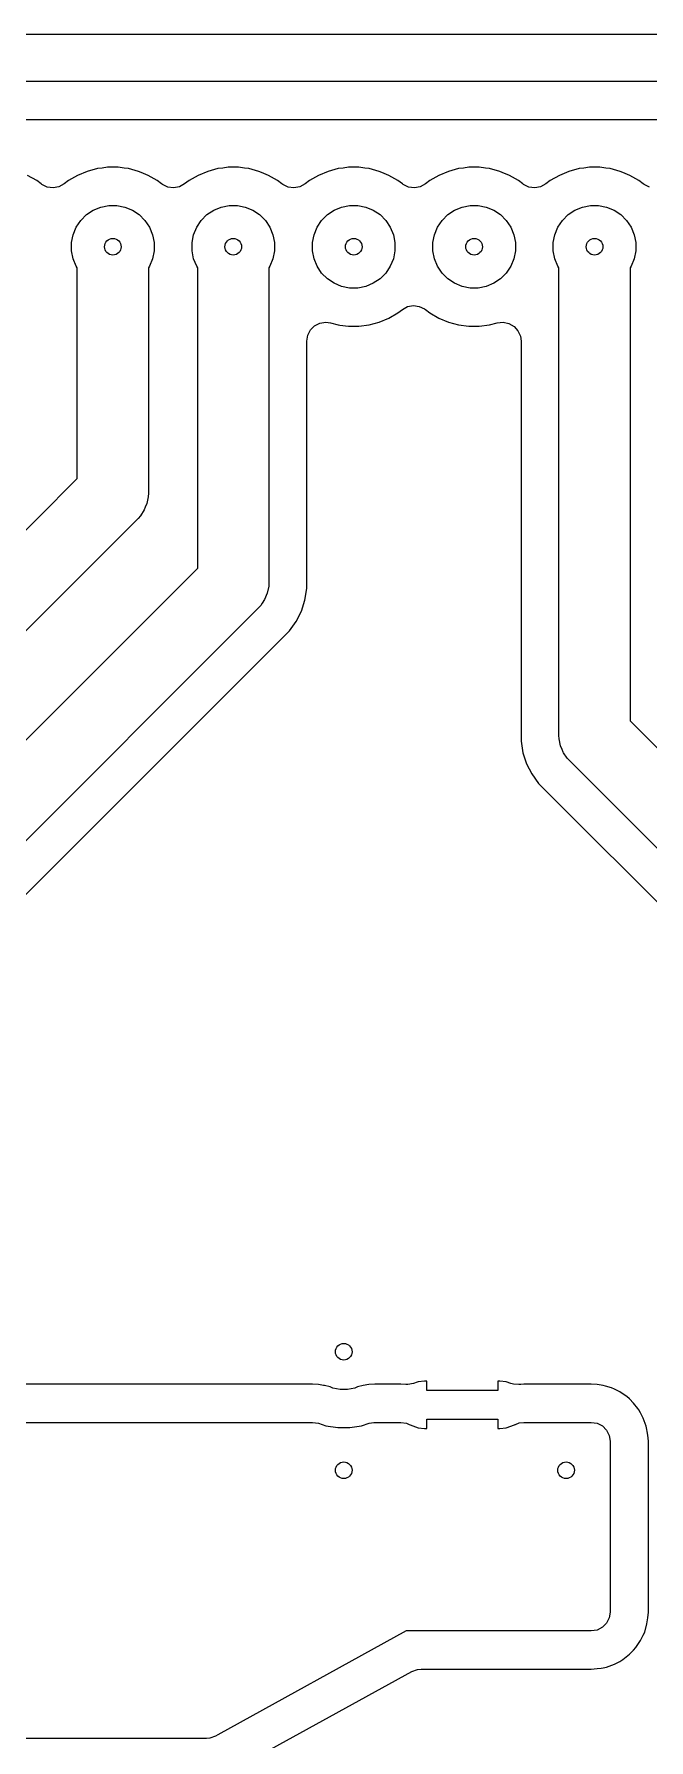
# Model space of a CAD drawing. Extents: x 139 to 278, y -178 to -21.
# Drawn here: x 211.82 to 224.79, y -130.65 to -94.67 of the extents above; entities that cross this region are included whole.
import ezdxf

# ---------------------------------------------------------------- set-up
doc = ezdxf.new("R2010")
doc.units = 0
doc.layers.add('BLACK', color=7, linetype='CONTINUOUS')

msp = doc.modelspace()

# ---------------------------------------------------------------- linework, layer by layer
at = {"layer": 'BLACK', "linetype": 'CONTINUOUS'}
for p, q in [((207.08, -94.67), (228.022894, -94.67)), ((228.23, -95.67), (207.287106, -95.67)), ((207.783957, -96.4705), (228.332349, -96.4705)), ((213.157434, -97.508173), (212.945277, -97.56502)), ((213.261727, -97.494443), (213.157434, -97.508173)), ((213.375188, -97.479506), (213.261727, -97.494443)), ((213.594824, -97.479506), (213.375188, -97.479506)), ((213.721484, -97.49618), (213.594824, -97.479506)), ((213.812577, -97.508173), (213.721484, -97.49618)), ((214.024734, -97.56502), (213.812577, -97.508173)), ((215.697434, -97.508173), (215.485277, -97.56502)), ((215.801727, -97.494443), (215.697434, -97.508173)), ((215.915188, -97.479506), (215.801727, -97.494443)), ((216.134824, -97.479506), (215.915188, -97.479506)), ((216.261484, -97.49618), (216.134824, -97.479506)), ((216.352577, -97.508173), (216.261484, -97.49618)), ((216.564734, -97.56502), (216.352577, -97.508173)), ((218.237434, -97.508173), (218.025277, -97.56502)), ((218.341727, -97.494443), (218.237434, -97.508173)), ((218.455188, -97.479506), (218.341727, -97.494443)), ((218.674824, -97.479506), (218.455188, -97.479506)), ((218.801484, -97.49618), (218.674824, -97.479506)), ((218.892577, -97.508173), (218.801484, -97.49618)), ((219.104734, -97.56502), (218.892577, -97.508173)), ((220.777434, -97.508173), (220.565277, -97.56502)), ((220.881727, -97.494443), (220.777434, -97.508173)), ((220.995188, -97.479506), (220.881727, -97.494443)), ((221.214824, -97.479506), (220.995188, -97.479506)), ((221.341484, -97.49618), (221.214824, -97.479506)), ((221.432577, -97.508173), (221.341484, -97.49618)), ((221.644734, -97.56502), (221.432577, -97.508173)), ((223.317434, -97.508173), (223.105277, -97.56502)), ((223.421727, -97.494443), (223.317434, -97.508173)), ((223.535188, -97.479506), (223.421727, -97.494443)), ((223.754824, -97.479506), (223.535188, -97.479506)), ((223.881484, -97.49618), (223.754824, -97.479506)), ((223.972577, -97.508173), (223.881484, -97.49618)), ((224.184734, -97.56502), (223.972577, -97.508173)), ((211.877861, -97.75889), (211.687651, -97.649071)), ((211.877863, -97.758891), (211.877861, -97.75889)), ((211.877869, -97.758895), (211.877863, -97.758891)), ((211.972112, -97.83121), (211.877869, -97.758895)), ((211.989008, -97.843486), (211.972112, -97.83121)), ((212.101682, -97.897229), (211.989008, -97.843486)), ((212.4579, -97.83121), (212.348193, -97.890776)), ((212.552142, -97.758895), (212.4579, -97.83121)), ((212.742358, -97.649072), (212.552142, -97.758895)), ((212.945277, -97.56502), (212.742358, -97.649072)), ((214.079459, -97.587688), (214.024734, -97.56502)), ((214.227651, -97.649071), (214.079459, -97.587688)), ((214.417861, -97.75889), (214.227651, -97.649071)), ((214.417863, -97.758891), (214.417861, -97.75889)), ((214.417869, -97.758895), (214.417863, -97.758891)), ((214.512112, -97.83121), (214.417869, -97.758895)), ((214.529008, -97.843486), (214.512112, -97.83121)), ((214.641682, -97.897229), (214.529008, -97.843486)), ((214.9979, -97.83121), (214.888193, -97.890776)), ((215.092142, -97.758895), (214.9979, -97.83121)), ((215.282358, -97.649072), (215.092142, -97.758895)), ((215.485277, -97.56502), (215.282358, -97.649072)), ((216.619459, -97.587688), (216.564734, -97.56502)), ((216.767651, -97.649071), (216.619459, -97.587688)), ((216.957861, -97.75889), (216.767651, -97.649071)), ((216.957863, -97.758891), (216.957861, -97.75889)), ((216.957869, -97.758895), (216.957863, -97.758891)), ((217.052112, -97.83121), (216.957869, -97.758895)), ((217.069008, -97.843486), (217.052112, -97.83121)), ((217.181682, -97.897229), (217.069008, -97.843486)), ((217.5379, -97.83121), (217.428193, -97.890776)), ((217.632142, -97.758895), (217.5379, -97.83121)), ((217.822358, -97.649072), (217.632142, -97.758895)), ((218.025277, -97.56502), (217.822358, -97.649072)), ((219.159459, -97.587688), (219.104734, -97.56502)), ((219.307651, -97.649071), (219.159459, -97.587688)), ((219.497861, -97.75889), (219.307651, -97.649071)), ((219.497863, -97.758891), (219.497861, -97.75889)), ((219.497869, -97.758895), (219.497863, -97.758891)), ((219.592112, -97.83121), (219.497869, -97.758895)), ((219.609008, -97.843486), (219.592112, -97.83121)), ((219.721682, -97.897229), (219.609008, -97.843486)), ((220.0779, -97.83121), (219.968193, -97.890776)), ((220.172142, -97.758895), (220.0779, -97.83121)), ((220.362358, -97.649072), (220.172142, -97.758895)), ((220.565277, -97.56502), (220.362358, -97.649072)), ((221.699459, -97.587688), (221.644734, -97.56502)), ((221.847651, -97.649071), (221.699459, -97.587688)), ((222.037861, -97.75889), (221.847651, -97.649071)), ((222.037863, -97.758891), (222.037861, -97.75889)), ((222.037869, -97.758895), (222.037863, -97.758891)), ((222.132112, -97.83121), (222.037869, -97.758895)), ((222.149008, -97.843486), (222.132112, -97.83121)), ((222.261682, -97.897229), (222.149008, -97.843486)), ((222.6179, -97.83121), (222.508193, -97.890776)), ((222.712142, -97.758895), (222.6179, -97.83121)), ((222.902358, -97.649072), (222.712142, -97.758895)), ((223.105277, -97.56502), (222.902358, -97.649072)), ((224.239459, -97.587688), (224.184734, -97.56502)), ((224.387651, -97.649071), (224.239459, -97.587688)), ((224.577861, -97.75889), (224.387651, -97.649071)), ((224.577863, -97.758891), (224.577861, -97.75889)), ((224.577869, -97.758895), (224.577863, -97.758891)), ((224.672112, -97.83121), (224.577869, -97.758895)), ((224.689008, -97.843486), (224.672112, -97.83121)), ((224.801682, -97.897229), (224.689008, -97.843486)), ((212.225449, -97.913524), (212.101682, -97.897229)), ((212.348193, -97.890776), (212.225449, -97.913524)), ((214.765449, -97.913524), (214.641682, -97.897229)), ((214.888193, -97.890776), (214.765449, -97.913524)), ((217.305449, -97.913524), (217.181682, -97.897229)), ((217.428193, -97.890776), (217.305449, -97.913524)), ((219.845449, -97.913524), (219.721682, -97.897229)), ((219.968193, -97.890776), (219.845449, -97.913524)), ((222.385449, -97.913524), (222.261682, -97.897229)), ((222.508193, -97.890776), (222.385449, -97.913524)), ((212.808622, -98.599912), (212.929912, -98.478622)), ((212.929912, -98.478622), (213.072534, -98.383325)), ((213.072534, -98.383325), (213.231007, -98.317683)), ((213.231007, -98.317683), (213.399241, -98.284219)), ((213.399241, -98.284219), (213.570771, -98.284219)), ((213.570771, -98.284219), (213.739005, -98.317683)), ((213.739005, -98.317683), (213.897478, -98.383325)), ((213.897478, -98.383325), (214.0401, -98.478622)), ((214.0401, -98.478622), (214.16139, -98.599912)), ((215.348622, -98.599912), (215.469912, -98.478622)), ((215.469912, -98.478622), (215.612534, -98.383325)), ((215.612534, -98.383325), (215.771007, -98.317683)), ((215.771007, -98.317683), (215.939241, -98.284219)), ((215.939241, -98.284219), (216.110771, -98.284219)), ((216.110771, -98.284219), (216.279005, -98.317683)), ((216.279005, -98.317683), (216.437478, -98.383325)), ((216.437478, -98.383325), (216.5801, -98.478622)), ((216.5801, -98.478622), (216.70139, -98.599912)), ((217.888622, -98.599912), (218.009912, -98.478622)), ((218.009912, -98.478622), (218.152534, -98.383325)), ((218.152534, -98.383325), (218.311007, -98.317683)), ((218.311007, -98.317683), (218.479241, -98.284219)), ((218.479241, -98.284219), (218.650771, -98.284219)), ((218.650771, -98.284219), (218.819005, -98.317683)), ((218.819005, -98.317683), (218.977478, -98.383325)), ((218.977478, -98.383325), (219.1201, -98.478622)), ((219.1201, -98.478622), (219.24139, -98.599912)), ((220.428622, -98.599912), (220.549912, -98.478622)), ((220.549912, -98.478622), (220.692534, -98.383325)), ((220.692534, -98.383325), (220.851007, -98.317683)), ((220.851007, -98.317683), (221.019241, -98.284219)), ((221.019241, -98.284219), (221.190771, -98.284219)), ((221.190771, -98.284219), (221.359005, -98.317683)), ((221.359005, -98.317683), (221.517478, -98.383325)), ((221.517478, -98.383325), (221.6601, -98.478622)), ((221.6601, -98.478622), (221.78139, -98.599912)), ((222.968622, -98.599912), (223.089912, -98.478622)), ((223.089912, -98.478622), (223.232534, -98.383325)), ((223.232534, -98.383325), (223.391007, -98.317683)), ((223.391007, -98.317683), (223.559241, -98.284219)), ((223.559241, -98.284219), (223.730771, -98.284219)), ((223.730771, -98.284219), (223.899005, -98.317683)), ((223.899005, -98.317683), (224.057478, -98.383325)), ((224.057478, -98.383325), (224.2001, -98.478622)), ((224.2001, -98.478622), (224.32139, -98.599912)), ((212.614219, -99.069241), (212.647683, -98.901007)), ((212.647683, -98.901007), (212.713325, -98.742534)), ((212.713325, -98.742534), (212.808622, -98.599912)), ((214.16139, -98.599912), (214.256687, -98.742534)), ((214.256687, -98.742534), (214.322329, -98.901007)), ((214.322329, -98.901007), (214.355793, -99.069241)), ((215.154219, -99.069241), (215.187683, -98.901007)), ((215.187683, -98.901007), (215.253325, -98.742534)), ((215.253325, -98.742534), (215.348622, -98.599912)), ((216.70139, -98.599912), (216.796687, -98.742534)), ((216.796687, -98.742534), (216.862329, -98.901007)), ((216.862329, -98.901007), (216.895793, -99.069241)), ((217.694219, -99.069241), (217.727683, -98.901007)), ((217.727683, -98.901007), (217.793325, -98.742534)), ((217.793325, -98.742534), (217.888622, -98.599912)), ((219.24139, -98.599912), (219.336687, -98.742534)), ((219.336687, -98.742534), (219.402329, -98.901007)), ((219.402329, -98.901007), (219.435793, -99.069241)), ((220.234219, -99.069241), (220.267683, -98.901007)), ((220.267683, -98.901007), (220.333325, -98.742534)), ((220.333325, -98.742534), (220.428622, -98.599912)), ((221.78139, -98.599912), (221.876687, -98.742534)), ((221.876687, -98.742534), (221.942329, -98.901007)), ((221.942329, -98.901007), (221.975793, -99.069241)), ((222.774219, -99.069241), (222.807683, -98.901007)), ((222.807683, -98.901007), (222.873325, -98.742534)), ((222.873325, -98.742534), (222.968622, -98.599912)), ((224.32139, -98.599912), (224.416687, -98.742534)), ((224.416687, -98.742534), (224.482329, -98.901007)), ((224.482329, -98.901007), (224.515793, -99.069241)), ((212.614219, -99.240771), (212.614219, -99.069241)), ((212.647683, -99.409005), (212.614219, -99.240771)), ((214.355793, -99.240771), (214.322329, -99.409005)), ((214.355793, -99.069241), (214.355793, -99.240771)), ((215.154219, -99.240771), (215.154219, -99.069241)), ((215.187683, -99.409005), (215.154219, -99.240771)), ((216.895793, -99.240771), (216.862329, -99.409005)), ((216.895793, -99.069241), (216.895793, -99.240771)), ((217.694219, -99.240771), (217.694219, -99.069241)), ((217.727683, -99.409005), (217.694219, -99.240771)), ((219.435793, -99.240771), (219.402329, -99.409005)), ((219.435793, -99.069241), (219.435793, -99.240771)), ((220.234219, -99.240771), (220.234219, -99.069241)), ((220.267683, -99.409005), (220.234219, -99.240771)), ((221.975793, -99.240771), (221.942329, -99.409005)), ((221.975793, -99.069241), (221.975793, -99.240771)), ((222.774219, -99.240771), (222.774219, -99.069241)), ((222.807683, -99.409005), (222.774219, -99.240771)), ((224.515793, -99.240771), (224.482329, -99.409005)), ((224.515793, -99.069241), (224.515793, -99.240771)), ((212.713325, -99.567478), (212.647683, -99.409005)), ((212.735006, -99.599925), (212.713325, -99.567478)), ((212.735006, -104.044334), (212.735006, -99.599925)), ((214.256687, -99.567478), (214.235006, -99.599925)), ((214.235006, -99.599925), (214.235006, -104.354994)), ((214.322329, -99.409005), (214.256687, -99.567478)), ((215.253325, -99.567478), (215.187683, -99.409005)), ((215.275006, -99.599925), (215.253325, -99.567478)), ((215.275006, -105.934334), (215.275006, -99.599925)), ((216.796687, -99.567478), (216.775006, -99.599925)), ((216.775006, -99.599925), (216.775006, -106.244994)), ((216.862329, -99.409005), (216.796687, -99.567478)), ((217.793325, -99.567478), (217.727683, -99.409005)), ((217.888622, -99.7101), (217.793325, -99.567478)), ((219.336687, -99.567478), (219.24139, -99.7101)), ((219.402329, -99.409005), (219.336687, -99.567478)), ((220.333325, -99.567478), (220.267683, -99.409005)), ((220.428622, -99.7101), (220.333325, -99.567478)), ((221.876687, -99.567478), (221.78139, -99.7101)), ((221.942329, -99.409005), (221.876687, -99.567478)), ((222.873325, -99.567478), (222.807683, -99.409005)), ((222.895006, -99.599925), (222.873325, -99.567478)), ((222.895006, -109.465006), (222.895006, -99.599925)), ((224.416687, -99.567478), (224.395006, -99.599925)), ((224.395006, -99.599925), (224.395006, -109.154346)), ((224.482329, -99.409005), (224.416687, -99.567478)), ((218.009912, -99.83139), (217.888622, -99.7101)), ((218.152534, -99.926687), (218.009912, -99.83139)), ((218.311007, -99.992329), (218.152534, -99.926687)), ((218.479241, -100.025793), (218.311007, -99.992329)), ((218.650771, -100.025793), (218.479241, -100.025793)), ((218.819005, -99.992329), (218.650771, -100.025793)), ((218.977478, -99.926687), (218.819005, -99.992329)), ((219.1201, -99.83139), (218.977478, -99.926687)), ((219.24139, -99.7101), (219.1201, -99.83139)), ((220.549912, -99.83139), (220.428622, -99.7101)), ((220.692534, -99.926687), (220.549912, -99.83139)), ((220.851007, -99.992329), (220.692534, -99.926687)), ((221.019241, -100.025793), (220.851007, -99.992329)), ((221.190771, -100.025793), (221.019241, -100.025793)), ((221.359005, -99.992329), (221.190771, -100.025793)), ((221.517478, -99.926687), (221.359005, -99.992329)), ((221.6601, -99.83139), (221.517478, -99.926687)), ((221.78139, -99.7101), (221.6601, -99.83139)), ((217.851208, -100.76499), (217.974506, -100.745462)), ((217.974506, -100.745462), (218.077772, -100.759057)), ((218.892581, -100.801838), (219.104733, -100.744992)), ((219.104733, -100.744992), (219.307651, -100.660941)), ((219.307651, -100.660941), (219.497861, -100.551122)), ((219.497861, -100.551122), (219.59211, -100.478801)), ((219.59211, -100.478801), (219.701817, -100.419236)), ((219.701817, -100.419236), (219.824561, -100.396487)), ((219.824561, -100.396487), (219.948328, -100.412781)), ((219.948328, -100.412781), (220.061002, -100.466523)), ((220.061002, -100.466523), (220.077897, -100.478798)), ((220.077897, -100.478798), (220.172151, -100.551122)), ((220.172151, -100.551122), (220.362361, -100.660941)), ((220.362361, -100.660941), (220.565279, -100.744992)), ((220.565279, -100.744992), (220.777431, -100.801838)), ((221.592239, -100.759057), (221.716387, -100.746009)), ((221.716387, -100.746009), (221.838494, -100.771963)), ((217.575506, -101.144462), (217.595034, -101.021164)), ((217.595034, -101.021164), (217.651708, -100.909936)), ((217.651708, -100.909936), (217.73998, -100.821664)), ((217.73998, -100.821664), (217.851208, -100.76499)), ((218.077772, -100.759057), (218.237431, -100.801838)), ((218.237431, -100.801838), (218.23743, -100.801838)), ((218.23743, -100.801838), (218.273723, -100.806616)), ((218.273723, -100.806616), (218.455188, -100.830506)), ((218.455188, -100.830506), (218.455193, -100.830506)), ((218.455193, -100.830506), (218.674819, -100.830506)), ((218.674819, -100.830506), (218.674824, -100.830506)), ((218.674824, -100.830506), (218.892581, -100.801838)), ((220.777431, -100.801838), (220.995188, -100.830506)), ((220.995188, -100.830506), (220.995193, -100.830506)), ((220.995193, -100.830506), (221.214819, -100.830506)), ((221.214819, -100.830506), (221.214824, -100.830506)), ((221.214824, -100.830506), (221.432581, -100.801838)), ((221.432581, -100.801838), (221.592239, -100.759057)), ((221.838494, -100.771963), (221.946604, -100.83438)), ((221.946604, -100.83438), (222.030135, -100.92715)), ((222.030135, -100.92715), (222.08091, -101.041192)), ((222.08091, -101.041192), (222.094506, -101.144462)), ((217.575506, -106.122967), (217.575506, -101.144462)), ((222.094506, -101.144462), (222.094506, -109.587039)), ((207.52934, -109.25), (212.735006, -104.044334)), ((214.146447, -104.708542), (214.064764, -104.830789)), ((214.169752, -104.652277), (214.146447, -104.708542)), ((214.202712, -104.572707), (214.169752, -104.652277)), ((214.231395, -104.428507), (214.202712, -104.572707)), ((214.235006, -104.354994), (214.231395, -104.428507)), ((214.015336, -104.885324), (208.37033, -110.53033)), ((214.064764, -104.830789), (214.015336, -104.885324)), ((208.43934, -112.77), (215.275006, -105.934334)), ((217.575506, -106.367021), (217.575506, -106.122967)), ((216.742711, -106.462708), (216.686447, -106.598542)), ((216.771395, -106.318507), (216.742711, -106.462708)), ((216.775006, -106.244994), (216.771395, -106.318507)), ((217.537327, -106.60807), (217.575506, -106.367021)), ((216.555336, -106.775324), (209.28033, -114.05033)), ((216.604764, -106.720789), (216.555336, -106.775324)), ((216.636318, -106.673565), (216.604764, -106.720789)), ((216.686447, -106.598542), (216.636318, -106.673565)), ((217.351112, -107.057633), (217.46191, -106.840179)), ((217.46191, -106.840179), (217.537327, -106.60807)), ((217.207661, -107.255077), (217.351112, -107.057633)), ((209.760083, -114.702655), (217.207661, -107.255077)), ((224.395006, -109.154346), (228.655323, -113.414663)), ((222.094506, -109.587039), (222.132684, -109.828081)), ((222.898617, -109.538519), (222.895006, -109.465006)), ((222.9273, -109.682719), (222.898617, -109.538519)), ((222.960259, -109.762289), (222.9273, -109.682719)), ((222.132684, -109.828081), (222.208102, -110.060191)), ((222.208102, -110.060191), (222.318902, -110.277649)), ((222.983565, -109.818554), (222.960259, -109.762289)), ((222.989931, -109.828081), (222.983565, -109.818554)), ((223.065248, -109.940801), (222.989931, -109.828081)), ((223.114676, -109.995336), (223.065248, -109.940801)), ((227.374993, -114.255653), (223.114676, -109.995336)), ((222.318902, -110.277649), (222.462341, -110.475077)), ((222.462341, -110.475077), (222.462345, -110.475082)), ((222.462345, -110.475082), (222.462348, -110.475085)), ((222.462348, -110.475085), (222.462351, -110.475089)), ((222.462351, -110.475089), (226.457631, -114.470369)), ((217.698221, -123.149506), (209.880265, -123.149506)), ((217.698233, -123.149506), (217.698221, -123.149506)), ((217.824231, -123.159422), (217.698233, -123.149506)), ((217.929904, -123.176159), (217.824231, -123.159422)), ((217.947518, -123.178949), (217.929904, -123.176159)), ((217.947522, -123.17895), (217.947518, -123.178949)), ((218.068001, -123.207874), (217.947522, -123.17895)), ((218.122765, -123.230558), (218.068001, -123.207874)), ((218.276579, -123.261154), (218.122765, -123.230558)), ((218.433407, -123.261154), (218.276579, -123.261154)), ((218.587221, -123.230558), (218.433407, -123.261154)), ((218.641983, -123.207874), (218.587221, -123.230558)), ((218.762457, -123.178951), (218.641983, -123.207874)), ((218.762463, -123.178949), (218.762457, -123.178951)), ((218.885753, -123.159422), (218.762463, -123.178949)), ((219.011751, -123.149506), (218.885753, -123.159422)), ((219.011764, -123.149506), (219.011751, -123.149506)), ((219.556031, -123.149506), (219.011764, -123.149506)), ((219.556042, -123.149506), (219.556031, -123.149506)), ((219.663577, -123.15797), (219.556042, -123.149506)), ((219.703832, -123.1591), (219.663577, -123.15797)), ((219.826661, -123.136811), (219.703832, -123.1591)), ((219.906019, -123.109043), (219.826661, -123.136811)), ((219.926438, -123.101898), (219.906019, -123.109043)), ((219.926441, -123.101897), (219.926438, -123.101897)), ((219.926438, -123.101897), (219.926438, -123.101898)), ((220.06073, -123.086766), (219.926441, -123.101897)), ((220.060739, -123.086766), (220.06073, -123.086766)), ((220.105693, -123.086766), (220.060739, -123.086766)), ((220.105693, -123.282746), (220.105693, -123.086766)), ((221.604293, -123.282746), (220.105693, -123.282746)), ((221.649247, -123.086766), (221.604293, -123.086766)), ((221.604293, -123.086766), (221.604293, -123.282746)), ((221.649255, -123.086766), (221.649247, -123.086766)), ((221.783544, -123.101897), (221.649255, -123.086766)), ((221.783547, -123.101897), (221.783544, -123.101897)), ((221.783548, -123.101898), (221.783547, -123.101897)), ((221.78355, -123.101898), (221.783548, -123.101898)), ((221.783551, -123.101899), (221.78355, -123.101898)), ((221.879729, -123.135553), (221.783551, -123.101899)), ((221.935307, -123.150599), (221.879729, -123.135553)), ((222.048496, -123.154571), (221.935307, -123.150599)), ((222.048648, -123.156203), (222.048496, -123.154571)), ((222.054761, -123.155635), (222.048648, -123.156203)), ((222.093705, -123.153228), (222.054761, -123.155635)), ((222.153955, -123.149506), (222.093705, -123.153228)), ((223.575993, -123.149506), (222.153955, -123.149506)), ((223.576001, -123.149506), (223.575993, -123.149506)), ((223.701988, -123.159422), (223.576001, -123.149506)), ((223.70199, -123.159422), (223.701988, -123.159422)), ((223.701998, -123.159423), (223.70199, -123.159422)), ((223.741249, -123.165639), (223.701998, -123.159423)), ((223.825289, -123.178949), (223.741249, -123.165639)), ((223.825294, -123.17895), (223.825289, -123.178949)), ((223.825296, -123.178951), (223.825294, -123.17895)), ((223.879254, -123.193842), (223.825296, -123.178951)), ((223.999173, -123.226936), (223.879254, -123.193842)), ((224.064961, -123.256819), (223.999173, -123.226936)), ((224.06497, -123.256824), (224.064961, -123.256819)), ((224.064983, -123.25683), (224.06497, -123.256824)), ((224.176211, -123.313504), (224.064983, -123.25683)), ((224.226696, -123.346829), (224.176211, -123.313504)), ((224.326746, -123.412871), (224.226696, -123.346829)), ((224.326752, -123.412876), (224.326746, -123.412871)), ((224.380104, -123.461642), (224.326752, -123.412876)), ((224.468366, -123.549905), (224.380104, -123.461642)), ((224.468367, -123.549906), (224.468366, -123.549905)), ((224.560161, -123.665014), (224.468367, -123.549906)), ((224.580827, -123.690928), (224.560161, -123.665014)), ((224.616495, -123.753788), (224.580827, -123.690928)), ((224.673169, -123.865016), (224.616495, -123.753788)), ((209.880265, -123.955006), (217.698221, -123.955006)), ((217.698221, -123.955006), (217.821514, -123.974533)), ((217.821514, -123.974533), (217.980208, -124.026096)), ((217.980208, -124.026096), (218.229031, -124.065506)), ((218.229031, -124.065506), (218.229034, -124.065506)), ((218.229034, -124.065506), (218.480952, -124.065506)), ((218.480952, -124.065506), (218.480955, -124.065506)), ((218.480955, -124.065506), (218.729778, -124.026096)), ((218.729778, -124.026096), (218.888471, -123.974533)), ((218.888471, -123.974533), (218.992236, -123.958099)), ((218.992236, -123.958099), (219.011764, -123.955006)), ((219.011764, -123.955006), (219.556031, -123.955006)), ((219.556031, -123.955006), (219.679329, -123.974534)), ((219.679329, -123.974534), (219.73511, -124.000631)), ((219.73511, -124.000631), (219.735986, -123.998814)), ((219.735986, -123.998814), (219.75617, -124.008534)), ((219.75617, -124.008534), (219.756171, -124.008535)), ((219.756171, -124.008535), (219.926438, -124.068114)), ((219.926438, -124.068114), (220.060739, -124.083246)), ((220.060739, -124.083246), (220.060741, -124.083246)), ((220.060741, -124.083246), (220.105693, -124.083246)), ((220.105693, -124.083246), (220.105693, -123.887266)), ((220.105693, -123.887266), (221.604293, -123.887266)), ((221.604293, -123.887266), (221.604293, -124.083246)), ((221.604293, -124.083246), (221.649245, -124.083246)), ((221.649245, -124.083246), (221.649247, -124.083246)), ((221.649247, -124.083246), (221.783548, -124.068114)), ((221.783548, -124.068114), (221.953815, -124.008535)), ((221.953815, -124.008535), (221.953818, -124.008532)), ((221.953818, -124.008532), (221.974, -123.998814)), ((221.974, -123.998814), (221.97541, -124.001743)), ((221.97541, -124.001743), (222.056456, -123.967102)), ((222.056456, -123.967102), (222.153955, -123.955006)), ((222.153955, -123.955006), (223.575993, -123.955006)), ((223.575993, -123.955006), (223.699291, -123.974534)), ((223.699291, -123.974534), (223.810519, -124.031208)), ((223.810519, -124.031208), (223.898791, -124.11948)), ((223.898791, -124.11948), (223.955465, -124.230708)), ((224.736549, -124.033889), (224.673169, -123.865016)), ((224.751048, -124.104703), (224.736549, -124.033889)), ((224.751049, -124.104713), (224.751048, -124.104703)), ((224.751052, -124.104725), (224.751049, -124.104713)), ((224.758341, -124.150748), (224.751052, -124.104725)), ((223.955465, -124.230708), (223.974993, -124.354006)), ((223.974993, -124.354006), (223.974993, -127.956006)), ((224.770576, -124.228001), (224.758341, -124.150748)), ((224.780493, -124.354006), (224.770576, -124.228001)), ((224.780493, -127.956006), (224.780493, -124.354006)), ((223.955465, -128.079304), (223.898791, -128.190532)), ((223.974993, -127.956006), (223.955465, -128.079304)), ((224.751048, -128.205309), (224.770576, -128.082011)), ((224.770576, -128.082011), (224.780493, -127.956006)), ((219.674993, -128.355006), (215.698735, -130.548804)), ((223.575993, -128.355006), (219.674993, -128.355006)), ((223.699291, -128.335478), (223.575993, -128.355006)), ((223.810519, -128.278804), (223.699291, -128.335478)), ((223.898791, -128.190532), (223.810519, -128.278804)), ((224.616495, -128.556224), (224.673169, -128.444996)), ((224.673169, -128.444996), (224.703063, -128.379184)), ((224.703063, -128.379184), (224.751048, -128.205309)), ((224.380094, -128.848379), (224.468366, -128.760107)), ((224.468366, -128.760107), (224.517127, -128.70676)), ((224.517127, -128.70676), (224.616495, -128.556224)), ((219.792479, -129.21015), (219.909869, -129.167687)), ((219.909869, -129.167687), (219.985226, -129.160506)), ((219.985226, -129.160506), (223.575986, -129.160506)), ((223.575986, -129.160506), (223.575993, -129.160506)), ((223.575993, -129.160506), (223.701998, -129.150589)), ((223.701998, -129.150589), (223.786643, -129.137182)), ((223.786643, -129.137182), (223.825273, -129.131065)), ((223.825273, -129.131065), (223.82528, -129.131063)), ((223.82528, -129.131063), (223.825296, -129.131061)), ((223.825296, -129.131061), (223.89611, -129.116562)), ((223.89611, -129.116562), (224.064983, -129.053182)), ((224.064983, -129.053182), (224.176211, -128.996508)), ((224.176211, -128.996508), (224.239071, -128.96084)), ((224.239071, -128.96084), (224.380094, -128.848379)), ((216.039719, -131.280639), (219.792479, -129.21015)), ((215.533209, -130.617825), (215.457852, -130.625006)), ((215.6506, -130.575361), (215.533209, -130.617825)), ((215.698735, -130.548804), (215.6506, -130.575361)), ((215.457852, -130.625006), (169.923993, -130.625006))]:
    msp.add_line(p, q, dxfattribs=at)
at = {"layer": 'BLACK'}
for centre in [(213.485006, -99.155006), (213.485006, -99.155006), (216.025006, -99.155006), (216.025006, -99.155006), (218.565006, -99.155006), (218.565006, -99.155006), (221.105006, -99.155006), (221.105006, -99.155006), (223.645006, -99.155006), (223.645006, -99.155006), (218.354993, -122.465006), (218.354993, -122.465006), (218.354993, -124.965006), (218.354993, -124.965006), (223.044993, -124.965006), (223.044993, -124.965006)]:
    msp.add_circle(centre, 0.175, dxfattribs=at)
at = {"layer": 'WHITE'}
for centre in [(213.485006, -99.155006), (216.025006, -99.155006), (218.565006, -99.155006), (221.105006, -99.155006), (223.645006, -99.155006), (218.354993, -122.465006), (218.354993, -124.965006), (223.044993, -124.965006)]:
    msp.add_circle(centre, 0.175, dxfattribs=at)

doc.saveas('drawing.dxf')
